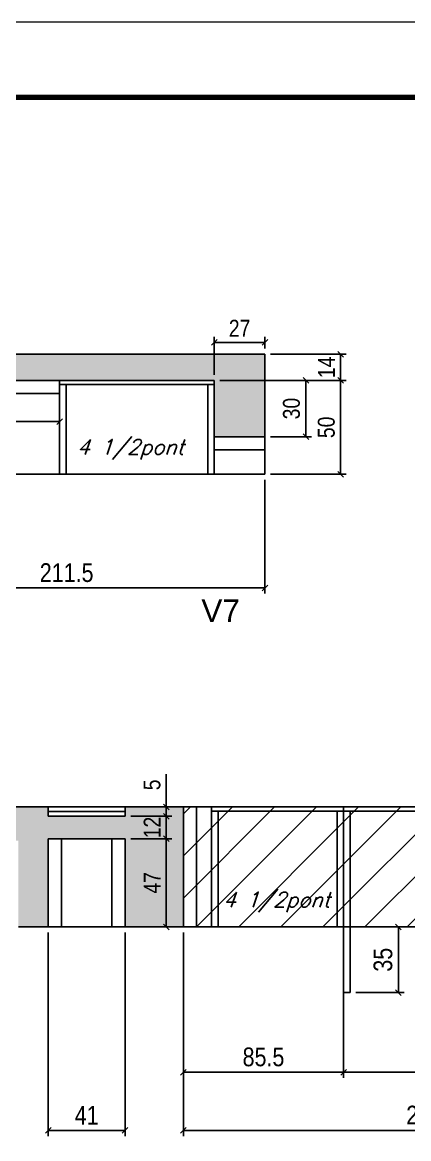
# Model space of a CAD drawing. Extents: x -10448 to -1189, y -11772 to 17235.
# Drawn here: x -4745 to -4538, y 8209 to 8804 of the extents above; entities that cross this region are included whole.
import ezdxf

# ---------------------------------------------------------------- set-up
doc = ezdxf.new("R2010")
doc.units = 0
doc.linetypes.add('DASHED', pattern=[0.75, 0.5, -0.25])
for name, color, linetype in [('5', 5, 'Continuous'), ('COTA', 241, 'Continuous'), ('Painéis', 200, 'Continuous'), ('Reaproveitamento', 251, 'Continuous'), ('SARR_2.2x7', 40, 'Continuous'), ('SARR_3.5x7', 81, 'Continuous'), ('SARR_EDITAR', 141, 'Continuous'), ('texto', 7, 'Continuous')]:
    doc.layers.add(name, color=color, linetype=linetype)
doc.layers.add('Folhas', color=255, linetype='Continuous', lineweight=9)
doc.layers.add('SARRAFO DE PRESSAO', color=251, linetype='DASHED', lineweight=9)
doc.styles.add('COTA TECNICA', font='techl___.ttf', dxfattribs={"height": 10})
doc.styles.add('COTA TECNICA-50', font='techl___.ttf', dxfattribs={"height": 9})
doc.styles.add('Romans', font='romans.shx')
doc.styles.get("Standard").update_dxf_attribs({"font": 'arial.ttf'})
doc.dimstyles.new('COTA PAINEL-50', dxfattribs={"dimtxt": 9, "dimasz": 3, "dimexe": 3, "dimexo": 3, "dimgap": 3, "dimtad": 1, "dimdec": 1, "dimzin": 12, "dimdsep": 46, "dimtxsty": 'COTA TECNICA-50', "dimblk1": 'OBLIQUE', "dimblk2": 'OBLIQUE', "dimsah": 1, "dimcen": 0.9, "dimclrd": 4, "dimclre": 4, "dimclrt": 240, "dimadec": 1, "dimazin": 3, "dimtfac": 1, "dimtdec": 1, "dimtmove": 0, "dimatfit": 3, "dimfxl": 1, "dimtolj": 1, "dimtzin": 12, "dimarcsym": 0})
doc.dimstyles.new('PAINEL', dxfattribs={"dimtxt": 10, "dimasz": 3, "dimexe": 3, "dimexo": 3, "dimgap": 3, "dimtad": 1, "dimdec": 1, "dimzin": 12, "dimdsep": 46, "dimtxsty": 'COTA TECNICA', "dimblk1": 'OBLIQUE', "dimblk2": 'OBLIQUE', "dimsah": 1, "dimcen": 0.9, "dimclrd": 4, "dimclre": 4, "dimclrt": 240, "dimadec": 1, "dimazin": 3, "dimtfac": 1, "dimtdec": 1, "dimtmove": 0, "dimatfit": 3, "dimfxl": 1, "dimtolj": 1, "dimtzin": 12, "dimarcsym": 0})
pattern_1 = [(50, (-139469.2827, -18395.9775), (5.46554007, -0.47817257), [0.5715, -6.2865]), (355, (-139469.2827, -18395.9775), (-1.05730264, 5.73170536), [0.4572, -5.02921753]), (100.4514447, (-139468.827, -18396.0174), (4.40823741, 5.25353256), [0.48570026, -5.34270734]), (46.1842, (-139469.283, -18394.4535), (8.13237123, -1.26126984), [0.85725, -9.42975]), (96.6355576, (-139468.605, -18394.559), (7.122124, 7.42278374), [0.7285507, -8.01406824]), (351.184151, (-139469.283, -18394.4535), (7.122124, 7.42278374), [0.685799, -7.54379196]), (21, (-139468.5207, -18394.8345), (4.54843174, -3.06795595), [0.5715, -6.2865]), (326, (-139468.5207, -18394.8345), (1.85406085, 5.52563898), [0.4572, -5.0292]), (71.451445, (-139468.1417, -18395.09), (6.40249258, 2.45768307), [0.48570026, -5.34269813]), (37.5, (-139469.2827, -18395.9775), (0.092658098, 2.536651166), [0, -4.96824, 0, -5.1054, 0, -5.04825]), (7.5, (-139469.2827, -18395.9775), (2.004589875, 3.005417245), [0, -2.91084, 0, -4.85394, 0, -1.92405]), (327.5, (-139470.982, -18395.9775), (4.067717855, -0.17186232), [0, -1.905, 0, -5.9436, 0, -7.8867]), (317.5, (-139471.744, -18395.9775), (4.44387544, 0.76279473), [0, -2.4765, 0, -3.94716, 0, -5.6007])]
pattern_2 = [(45, (-139469.283, -18395.978), (-11.2253202, 11.2253202), [])]

# ---------------------------------------------------------------- blocks, each defined once
blk = doc.blocks.new('9999999999')
at = {"layer": 'Folhas'}
blk.add_lwpolyline([(98138.98, 34190.21), (99623.98, 34190.21), (99623.98, 35240.21), (98138.98, 35240.21)], close=True, dxfattribs=at)
at = {"layer": 'Folhas', "color": 30, "const_width": 3}
blk.add_lwpolyline([(98213.98, 34230.21), (99583.98, 34230.21), (99583.98, 35200.21), (98213.98, 35200.21)], close=True, dxfattribs=at)
blk = doc.blocks.new('_Oblique')
at = {"color": 0, "linetype": 'ByBlock', "lineweight": -2}
blk.add_line((-0.5, -0.5), (0.5, 0.5), dxfattribs=at)
blk = doc.blocks.new('*D1569')
at = {"layer": 'COTA', "color": 4, "linetype": 'ByBlock', "lineweight": -2, "transparency": 16777216}
for p, q in [((-4826.69, 8603.25), (-4826.69, 8588.32)), ((-4724.69, 8603.25), (-4724.69, 8588.32)), ((-4724.69, 8591.32), (-4826.69, 8591.32))]:
    blk.add_line(p, q, dxfattribs=at)
at = {"layer": 'Defpoints', "color": 0, "linetype": 'ByBlock', "transparency": 16777216}
for p in [(-4826.69, 8606.25), (-4724.69, 8606.25), (-4826.69, 8591.32)]:
    blk.add_point(p, dxfattribs=at)
at = {"layer": 'COTA', "color": 4, "linetype": 'ByBlock', "lineweight": -2, "transparency": 16777216, "xscale": 3, "yscale": 3, "zscale": 3, "rotation": 180}
blk.add_blockref('_Oblique', (-4826.69, 8591.32), dxfattribs=at)
at = {"layer": 'COTA', "color": 4, "linetype": 'ByBlock', "lineweight": -2, "transparency": 16777216, "xscale": 3, "yscale": 3, "zscale": 3}
blk.add_blockref('_Oblique', (-4724.69, 8591.32), dxfattribs=at)
at = {"layer": 'COTA', "color": 240, "linetype": 'ByBlock', "transparency": 16777216, "insert": (-4775.69, 8599.42), "char_height": 10, "attachment_point": 5, "style": 'COTA TECNICA'}
blk.add_mtext('\\A1;102', dxfattribs=at)
blk = doc.blocks.new('*D470')
at = {"layer": 'COTA', "color": 4, "linetype": 'ByBlock', "lineweight": -2, "transparency": 16777216}
for p, q in [((-4573.17, 8297.87), (-4573.17, 8241.37)), ((-4392.17, 8279.62), (-4392.17, 8241.37)), ((-4573.17, 8244.37), (-4392.17, 8244.37))]:
    blk.add_line(p, q, dxfattribs=at)
at = {"layer": 'Defpoints', "color": 0, "linetype": 'ByBlock', "transparency": 16777216}
for p in [(-4573.17, 8300.87), (-4392.17, 8282.62), (-4392.17, 8244.37)]:
    blk.add_point(p, dxfattribs=at)
at = {"layer": 'COTA', "color": 4, "linetype": 'ByBlock', "lineweight": -2, "transparency": 16777216, "xscale": 3, "yscale": 3, "zscale": 3, "rotation": 180}
blk.add_blockref('_Oblique', (-4573.17, 8244.37), dxfattribs=at)
at = {"layer": 'COTA', "color": 4, "linetype": 'ByBlock', "lineweight": -2, "transparency": 16777216, "xscale": 3, "yscale": 3, "zscale": 3}
blk.add_blockref('_Oblique', (-4392.17, 8244.37), dxfattribs=at)
at = {"layer": 'COTA', "color": 240, "linetype": 'ByBlock', "transparency": 16777216, "insert": (-4482.67, 8252.46), "char_height": 10, "attachment_point": 5, "style": 'COTA TECNICA'}
blk.add_mtext('\\A1;181', dxfattribs=at)
blk = doc.blocks.new('*D471')
at = {"layer": 'COTA', "color": 4, "linetype": 'ByBlock', "lineweight": -2, "transparency": 16777216}
for p, q in [((-4658.69, 8318.87), (-4658.69, 8241.37)), ((-4573.17, 8297.87), (-4573.17, 8241.37)), ((-4658.69, 8244.37), (-4573.17, 8244.37))]:
    blk.add_line(p, q, dxfattribs=at)
at = {"layer": 'Defpoints', "color": 0, "linetype": 'ByBlock', "transparency": 16777216}
for p in [(-4658.69, 8321.87), (-4573.17, 8300.87), (-4573.17, 8244.37)]:
    blk.add_point(p, dxfattribs=at)
at = {"layer": 'COTA', "color": 4, "linetype": 'ByBlock', "lineweight": -2, "transparency": 16777216, "xscale": 3, "yscale": 3, "zscale": 3, "rotation": 180}
blk.add_blockref('_Oblique', (-4658.69, 8244.37), dxfattribs=at)
at = {"layer": 'COTA', "color": 4, "linetype": 'ByBlock', "lineweight": -2, "transparency": 16777216, "xscale": 3, "yscale": 3, "zscale": 3}
blk.add_blockref('_Oblique', (-4573.17, 8244.37), dxfattribs=at)
at = {"layer": 'COTA', "color": 240, "linetype": 'ByBlock', "transparency": 16777216, "insert": (-4615.93, 8252.5), "char_height": 10, "attachment_point": 5, "style": 'COTA TECNICA'}
blk.add_mtext('\\A1;85.5', dxfattribs=at)
blk = doc.blocks.new('*D1586')
at = {"layer": 'COTA', "color": 4, "linetype": 'ByBlock', "lineweight": -2, "transparency": 16777216}
for p, q in [((-4826.69, 8560.25), (-4826.69, 8499.62)), ((-4615.19, 8560.25), (-4615.19, 8499.62)), ((-4826.69, 8502.62), (-4615.19, 8502.62))]:
    blk.add_line(p, q, dxfattribs=at)
at = {"layer": 'Defpoints', "color": 0, "linetype": 'ByBlock', "transparency": 16777216}
for p in [(-4826.69, 8563.25), (-4615.19, 8563.25), (-4615.19, 8502.62)]:
    blk.add_point(p, dxfattribs=at)
at = {"layer": 'COTA', "color": 4, "linetype": 'ByBlock', "lineweight": -2, "transparency": 16777216, "xscale": 3, "yscale": 3, "zscale": 3, "rotation": 180}
blk.add_blockref('_Oblique', (-4826.69, 8502.62), dxfattribs=at)
at = {"layer": 'COTA', "color": 4, "linetype": 'ByBlock', "lineweight": -2, "transparency": 16777216, "xscale": 3, "yscale": 3, "zscale": 3}
blk.add_blockref('_Oblique', (-4615.19, 8502.62), dxfattribs=at)
at = {"layer": 'COTA', "color": 240, "linetype": 'ByBlock', "transparency": 16777216, "insert": (-4720.94, 8510.73), "char_height": 10, "attachment_point": 5, "style": 'COTA TECNICA'}
blk.add_mtext('\\A1;211.5', dxfattribs=at)
blk = doc.blocks.new('*D512')
at = {"layer": 'COTA', "color": 4, "linetype": 'ByBlock', "lineweight": -2, "transparency": 16777216}
for p, q in [((-4658.69, 8318.87), (-4658.69, 8210.37)), ((-4392.17, 8318.87), (-4392.17, 8210.37)), ((-4658.69, 8213.37), (-4392.17, 8213.37))]:
    blk.add_line(p, q, dxfattribs=at)
at = {"layer": 'Defpoints', "color": 0, "linetype": 'ByBlock', "transparency": 16777216}
for p in [(-4658.69, 8321.87), (-4392.17, 8321.87), (-4392.17, 8213.37)]:
    blk.add_point(p, dxfattribs=at)
at = {"layer": 'COTA', "color": 4, "linetype": 'ByBlock', "lineweight": -2, "transparency": 16777216, "xscale": 3, "yscale": 3, "zscale": 3, "rotation": 180}
blk.add_blockref('_Oblique', (-4658.69, 8213.37), dxfattribs=at)
at = {"layer": 'COTA', "color": 4, "linetype": 'ByBlock', "lineweight": -2, "transparency": 16777216, "xscale": 3, "yscale": 3, "zscale": 3}
blk.add_blockref('_Oblique', (-4392.17, 8213.37), dxfattribs=at)
at = {"layer": 'COTA', "color": 240, "linetype": 'ByBlock', "transparency": 16777216, "insert": (-4525.43, 8221.48), "char_height": 10, "attachment_point": 5, "style": 'COTA TECNICA'}
blk.add_mtext('\\A1;266.5', dxfattribs=at)
blk = doc.blocks.new('*D1587')
at = {"layer": 'COTA', "color": 4, "linetype": 'ByBlock', "lineweight": -2, "transparency": 16777216}
for p, q in [((-4555.94, 8321.87), (-4540.94, 8321.87)), ((-4543.94, 8321.87), (-4543.94, 8286.87)), ((-4566.67, 8286.87), (-4540.94, 8286.87))]:
    blk.add_line(p, q, dxfattribs=at)
at = {"layer": 'Defpoints', "color": 0, "linetype": 'ByBlock', "transparency": 16777216}
for p in [(-4558.94, 8321.87), (-4569.67, 8286.87), (-4543.94, 8286.87)]:
    blk.add_point(p, dxfattribs=at)
at = {"layer": 'COTA', "color": 4, "linetype": 'ByBlock', "lineweight": -2, "transparency": 16777216, "xscale": 3, "yscale": 3, "zscale": 3}
for p, rotation in [((-4543.94, 8321.87), 90), ((-4543.94, 8286.87), 270)]:
    blk.add_blockref('_Oblique', p, dxfattribs=dict(at, rotation=rotation))
at = {"layer": 'COTA', "color": 240, "linetype": 'ByBlock', "transparency": 16777216, "insert": (-4552.15, 8304.37), "char_height": 10, "attachment_point": 5, "rotation": 90, "style": 'COTA TECNICA'}
blk.add_mtext('\\A1;35', dxfattribs=at)
blk = doc.blocks.new('*D1588')
at = {"layer": 'COTA', "color": 4, "linetype": 'ByBlock', "lineweight": -2, "transparency": 16777216}
for p, q in [((-4730.78, 8318.87), (-4730.78, 8210.37)), ((-4689.78, 8318.87), (-4689.78, 8210.37)), ((-4730.78, 8213.37), (-4689.78, 8213.37))]:
    blk.add_line(p, q, dxfattribs=at)
at = {"layer": 'Defpoints', "color": 0, "linetype": 'ByBlock', "transparency": 16777216}
for p in [(-4730.78, 8321.87), (-4689.78, 8321.87), (-4689.78, 8213.37)]:
    blk.add_point(p, dxfattribs=at)
at = {"layer": 'COTA', "color": 4, "linetype": 'ByBlock', "lineweight": -2, "transparency": 16777216, "xscale": 3, "yscale": 3, "zscale": 3, "rotation": 180}
blk.add_blockref('_Oblique', (-4730.78, 8213.37), dxfattribs=at)
at = {"layer": 'COTA', "color": 4, "linetype": 'ByBlock', "lineweight": -2, "transparency": 16777216, "xscale": 3, "yscale": 3, "zscale": 3}
blk.add_blockref('_Oblique', (-4689.78, 8213.37), dxfattribs=at)
at = {"layer": 'COTA', "color": 240, "linetype": 'ByBlock', "transparency": 16777216, "insert": (-4710.28, 8221.45), "char_height": 10, "attachment_point": 5, "style": 'COTA TECNICA'}
blk.add_mtext('\\A1;41', dxfattribs=at)
blk = doc.blocks.new('*D1589')
at = {"layer": 'COTA', "color": 4, "linetype": 'ByBlock', "lineweight": -2, "transparency": 16777216}
for p, q in [((-4686.78, 8368.87), (-4664.78, 8368.87)), ((-4667.78, 8321.87), (-4667.78, 8368.87)), ((-4686.78, 8321.87), (-4664.78, 8321.87))]:
    blk.add_line(p, q, dxfattribs=at)
at = {"layer": 'Defpoints', "color": 0, "linetype": 'ByBlock', "transparency": 16777216}
for p in [(-4689.78, 8368.87), (-4667.78, 8368.87), (-4689.78, 8321.87)]:
    blk.add_point(p, dxfattribs=at)
at = {"layer": 'COTA', "color": 4, "linetype": 'ByBlock', "lineweight": -2, "transparency": 16777216, "xscale": 3, "yscale": 3, "zscale": 3}
for p, rotation in [((-4667.78, 8368.87), 90), ((-4667.78, 8321.87), 270)]:
    blk.add_blockref('_Oblique', p, dxfattribs=dict(at, rotation=rotation))
at = {"layer": 'COTA', "color": 240, "linetype": 'ByBlock', "transparency": 16777216, "insert": (-4675.35, 8345.37), "char_height": 9, "attachment_point": 5, "rotation": 90, "style": 'COTA TECNICA-50'}
blk.add_mtext('\\A1;47', dxfattribs=at)
blk = doc.blocks.new('*D1590')
at = {"layer": 'COTA', "color": 4, "linetype": 'ByBlock', "lineweight": -2, "transparency": 16777216}
for p, q in [((-4667.78, 8385.87), (-4667.78, 8403.35)), ((-4686.78, 8385.87), (-4664.78, 8385.87)), ((-4667.78, 8380.87), (-4667.78, 8385.87)), ((-4686.78, 8380.87), (-4664.78, 8380.87)), ((-4667.78, 8380.87), (-4667.78, 8377.87))]:
    blk.add_line(p, q, dxfattribs=at)
at = {"layer": 'Defpoints', "color": 0, "linetype": 'ByBlock', "transparency": 16777216}
for p in [(-4689.78, 8385.87), (-4667.78, 8385.87), (-4689.78, 8380.87)]:
    blk.add_point(p, dxfattribs=at)
at = {"layer": 'COTA', "color": 4, "linetype": 'ByBlock', "lineweight": -2, "transparency": 16777216, "xscale": 3, "yscale": 3, "zscale": 3}
for p, rotation in [((-4667.78, 8385.87), 270), ((-4667.78, 8380.87), 90)]:
    blk.add_blockref('_Oblique', p, dxfattribs=dict(at, rotation=rotation))
at = {"layer": 'COTA', "color": 240, "linetype": 'ByBlock', "transparency": 16777216, "insert": (-4675.38, 8397.61), "char_height": 9, "attachment_point": 5, "rotation": 90, "style": 'COTA TECNICA-50'}
blk.add_mtext('\\A1;5', dxfattribs=at)
blk = doc.blocks.new('*D1591')
at = {"layer": 'COTA', "color": 4, "linetype": 'ByBlock', "lineweight": -2, "transparency": 16777216}
for p, q in [((-4686.78, 8380.87), (-4664.78, 8380.87)), ((-4667.78, 8368.87), (-4667.78, 8380.87)), ((-4686.78, 8368.87), (-4664.78, 8368.87))]:
    blk.add_line(p, q, dxfattribs=at)
at = {"layer": 'Defpoints', "color": 0, "linetype": 'ByBlock', "transparency": 16777216}
for p in [(-4689.78, 8380.87), (-4667.78, 8380.87), (-4689.78, 8368.87)]:
    blk.add_point(p, dxfattribs=at)
at = {"layer": 'COTA', "color": 4, "linetype": 'ByBlock', "lineweight": -2, "transparency": 16777216, "xscale": 3, "yscale": 3, "zscale": 3}
for p, rotation in [((-4667.78, 8380.87), 90), ((-4667.78, 8368.87), 270)]:
    blk.add_blockref('_Oblique', p, dxfattribs=dict(at, rotation=rotation))
at = {"layer": 'COTA', "color": 240, "linetype": 'ByBlock', "transparency": 16777216, "insert": (-4675.34, 8374.87), "char_height": 9, "attachment_point": 5, "rotation": 90, "style": 'COTA TECNICA-50'}
blk.add_mtext('\\A1;12', dxfattribs=at)
blk = doc.blocks.new('*D1763')
at = {"layer": 'COTA', "color": 4, "linetype": 'ByBlock', "lineweight": -2, "transparency": 16777216}
for p, q in [((-4642.19, 8616.25), (-4642.19, 8636.52)), ((-4642.19, 8633.52), (-4615.19, 8633.52)), ((-4615.19, 8630.25), (-4615.19, 8636.52))]:
    blk.add_line(p, q, dxfattribs=at)
at = {"layer": 'Defpoints', "color": 0, "linetype": 'ByBlock', "transparency": 16777216}
for p in [(-4615.19, 8633.52), (-4615.19, 8627.25), (-4642.19, 8613.25)]:
    blk.add_point(p, dxfattribs=at)
at = {"layer": 'COTA', "color": 4, "linetype": 'ByBlock', "lineweight": -2, "transparency": 16777216, "xscale": 3, "yscale": 3, "zscale": 3, "rotation": 180}
blk.add_blockref('_Oblique', (-4642.19, 8633.52), dxfattribs=at)
at = {"layer": 'COTA', "color": 4, "linetype": 'ByBlock', "lineweight": -2, "transparency": 16777216, "xscale": 3, "yscale": 3, "zscale": 3}
blk.add_blockref('_Oblique', (-4615.19, 8633.52), dxfattribs=at)
at = {"layer": 'COTA', "color": 240, "linetype": 'ByBlock', "transparency": 16777216, "insert": (-4628.69, 8641.09), "char_height": 9, "attachment_point": 5, "style": 'COTA TECNICA-50'}
blk.add_mtext('\\A1;27', dxfattribs=at)
blk = doc.blocks.new('*D1764')
at = {"layer": 'COTA', "color": 4, "linetype": 'ByBlock', "lineweight": -2, "transparency": 16777216}
for p, q in [((-4639.19, 8613.25), (-4590.28, 8613.25)), ((-4593.28, 8583.25), (-4593.28, 8613.25)), ((-4612.19, 8583.25), (-4590.28, 8583.25))]:
    blk.add_line(p, q, dxfattribs=at)
at = {"layer": 'Defpoints', "color": 0, "linetype": 'ByBlock', "transparency": 16777216}
for p in [(-4642.19, 8613.25), (-4593.28, 8613.25), (-4615.19, 8583.25)]:
    blk.add_point(p, dxfattribs=at)
at = {"layer": 'COTA', "color": 4, "linetype": 'ByBlock', "lineweight": -2, "transparency": 16777216, "xscale": 3, "yscale": 3, "zscale": 3}
for p, rotation in [((-4593.28, 8613.25), 90), ((-4593.28, 8583.25), 270)]:
    blk.add_blockref('_Oblique', p, dxfattribs=dict(at, rotation=rotation))
at = {"layer": 'COTA', "color": 240, "linetype": 'ByBlock', "transparency": 16777216, "insert": (-4600.98, 8598.25), "char_height": 9, "attachment_point": 5, "rotation": 90, "style": 'COTA TECNICA-50'}
blk.add_mtext('\\A1;30', dxfattribs=at)
blk = doc.blocks.new('*D681')
at = {"layer": 'COTA', "color": 4, "linetype": 'ByBlock', "lineweight": -2, "transparency": 16777216}
for p, q in [((-4612.19, 8627.25), (-4571.78, 8627.25)), ((-4574.78, 8613.25), (-4574.78, 8627.25)), ((-4639.19, 8613.25), (-4571.78, 8613.25))]:
    blk.add_line(p, q, dxfattribs=at)
at = {"layer": 'Defpoints', "color": 0, "linetype": 'ByBlock', "transparency": 16777216}
for p in [(-4615.19, 8627.25), (-4574.78, 8627.25), (-4642.19, 8613.25)]:
    blk.add_point(p, dxfattribs=at)
at = {"layer": 'COTA', "color": 4, "linetype": 'ByBlock', "lineweight": -2, "transparency": 16777216, "xscale": 3, "yscale": 3, "zscale": 3}
for p, rotation in [((-4574.78, 8627.25), 90), ((-4574.78, 8613.25), 270)]:
    blk.add_blockref('_Oblique', p, dxfattribs=dict(at, rotation=rotation))
at = {"layer": 'COTA', "color": 240, "linetype": 'ByBlock', "transparency": 16777216, "insert": (-4582.35, 8620.25), "char_height": 9, "attachment_point": 5, "rotation": 90, "style": 'COTA TECNICA-50'}
blk.add_mtext('\\A1;14', dxfattribs=at)
blk = doc.blocks.new('*D2172')
at = {"layer": 'COTA', "color": 4, "linetype": 'ByBlock', "lineweight": -2, "transparency": 16777216}
for p, q in [((-4639.19, 8613.25), (-4571.78, 8613.25)), ((-4574.78, 8563.25), (-4574.78, 8613.25)), ((-4612.19, 8563.25), (-4571.78, 8563.25))]:
    blk.add_line(p, q, dxfattribs=at)
at = {"layer": 'Defpoints', "color": 0, "linetype": 'ByBlock', "transparency": 16777216}
for p in [(-4642.19, 8613.25), (-4574.78, 8613.25), (-4615.19, 8563.25)]:
    blk.add_point(p, dxfattribs=at)
at = {"layer": 'COTA', "color": 4, "linetype": 'ByBlock', "lineweight": -2, "transparency": 16777216, "xscale": 3, "yscale": 3, "zscale": 3}
for p, rotation in [((-4574.78, 8613.25), 90), ((-4574.78, 8563.25), 270)]:
    blk.add_blockref('_Oblique', p, dxfattribs=dict(at, rotation=rotation))
at = {"layer": 'COTA', "color": 240, "linetype": 'ByBlock', "transparency": 16777216, "insert": (-4582.38, 8588.25), "char_height": 9, "attachment_point": 5, "rotation": 90, "style": 'COTA TECNICA-50'}
blk.add_mtext('\\A1;50', dxfattribs=at)

msp = doc.modelspace()

# ---------------------------------------------------------------- hatches: boundary and pattern name
at = {"layer": 'COTA', "linetype": 'ByBlock'}
h = msp.add_hatch(dxfattribs=at)
h.set_pattern_fill('AR-CONC', color=256, scale=0.03)
h.set_pattern_definition(pattern_1)
h.paths.add_polyline_path([(-4853.69, 8563.25), (-4826.69, 8563.25), (-4826.69, 8613.25), (-4642.19, 8613.25), (-4642.19, 8583.25), (-4615.19, 8583.25), (-4615.19, 8627.25), (-5120.69, 8627.25), (-5120.69, 8613.25), (-4853.69, 8613.25)])
h = msp.add_hatch(dxfattribs=at)
h.set_pattern_fill('AR-CONC', color=256, scale=0.03)
h.set_pattern_definition(pattern_1)
h.paths.add_polyline_path([(-4746.69, 8367.87), (-4746.69, 8321.87), (-4730.78, 8321.87), (-4730.78, 8368.87), (-4689.78, 8368.87), (-4689.78, 8321.87), (-4658.69, 8321.87), (-4658.69, 8385.87), (-4689.78, 8385.87), (-4689.78, 8380.87), (-4730.78, 8380.87), (-4730.78, 8385.87), (-5120.69, 8385.87), (-5120.69, 8367.87)])
at = {"layer": 'Reaproveitamento', "linetype": 'ByBlock'}
h = msp.add_hatch(dxfattribs=at)
h.set_pattern_fill('ANSI31', color=256, scale=5)
h.set_pattern_definition(pattern_2)
h.paths.add_polyline_path([(-4658.69, 8385.87), (-4658.69, 8321.87), (-4573.17, 8321.87), (-4573.17, 8385.87)])
h = msp.add_hatch(dxfattribs=at)
h.set_pattern_fill('ANSI31', color=256, scale=5)
h.set_pattern_definition(pattern_2)
h.paths.add_polyline_path([(-4392.17, 8321.87), (-4392.17, 8385.87), (-4573.17, 8385.87), (-4573.17, 8321.87)])

# ---------------------------------------------------------------- linework, layer by layer
at = {"layer": 'COTA', "linetype": 'ByBlock'}
for p, q in [((-5120.69, 8627.25), (-4615.19, 8627.25)), ((-4615.19, 8583.25), (-4615.19, 8627.25)), ((-5120.69, 8385.87), (-4667.69, 8385.87)), ((-4689.78, 8385.87), (-4658.69, 8385.87)), ((-4746.69, 8321.87), (-4730.78, 8321.87)), ((-4689.78, 8321.87), (-4658.69, 8321.87))]:
    msp.add_line(p, q, dxfattribs=at)
at = {"layer": 'Painéis', "linetype": 'ByBlock'}
for p, q in [((-4826.69, 8613.25), (-4642.19, 8613.25)), ((-4642.19, 8583.25), (-4642.19, 8613.25)), ((-4642.19, 8583.25), (-4615.19, 8583.25)), ((-4615.19, 8563.25), (-4615.19, 8583.25)), ((-4826.69, 8563.25), (-4724.69, 8563.25)), ((-4724.69, 8563.25), (-4615.19, 8563.25)), ((-4730.78, 8385.87), (-4689.78, 8385.87)), ((-4730.78, 8380.87), (-4730.78, 8385.87)), ((-4689.78, 8380.87), (-4689.78, 8385.87)), ((-4658.69, 8385.87), (-4392.17, 8385.87)), ((-4658.69, 8321.87), (-4658.69, 8385.87)), ((-4573.17, 8321.87), (-4573.17, 8385.87)), ((-4730.78, 8380.87), (-4689.78, 8380.87)), ((-4730.78, 8368.87), (-4689.78, 8368.87)), ((-4730.78, 8321.87), (-4730.78, 8368.87)), ((-4689.78, 8321.87), (-4689.78, 8368.87)), ((-4689.78, 8321.87), (-4689.78, 8368.87)), ((-4730.78, 8321.87), (-4689.78, 8321.87)), ((-4658.69, 8321.87), (-4392.17, 8321.87))]:
    msp.add_line(p, q, dxfattribs=at)
at = {"layer": 'SARR_2.2x7', "linetype": 'Continuous'}
for p, q in [((-4724.69, 8611.05), (-4642.19, 8611.05)), ((-4826.69, 8606.25), (-4724.69, 8606.25)), ((-4642.19, 8576.25), (-4615.19, 8576.25)), ((-4651.69, 8321.87), (-4651.69, 8385.87)), ((-4643.69, 8383.67), (-4573.17, 8383.67)), ((-4573.17, 8383.67), (-4407.17, 8383.67)), ((-4723.78, 8321.87), (-4723.78, 8368.87)), ((-4696.78, 8321.87), (-4696.78, 8368.87))]:
    msp.add_line(p, q, dxfattribs=at)
at = {"layer": 'SARR_3.5x7'}
for p, q in [((-4724.69, 8613.25), (-4724.69, 8563.25)), ((-4642.19, 8613.25), (-4642.19, 8563.25)), ((-4721.19, 8611.05), (-4721.19, 8563.25)), ((-4645.69, 8611.05), (-4645.69, 8563.25)), ((-4645.69, 8563.25), (-4642.19, 8563.25)), ((-4643.69, 8385.87), (-4643.69, 8321.87)), ((-4640.19, 8383.67), (-4640.19, 8321.87)), ((-4576.67, 8383.67), (-4576.67, 8321.87)), ((-4573.17, 8383.67), (-4573.17, 8300.87)), ((-4573.17, 8383.67), (-4573.17, 8286.87)), ((-4569.67, 8383.67), (-4569.67, 8286.87)), ((-4689.78, 8366.67), (-4689.78, 8321.87)), ((-4573.17, 8286.87), (-4569.67, 8286.87))]:
    msp.add_line(p, q, dxfattribs=at)
at = {"layer": 'SARR_EDITAR', "linetype": 'ByBlock'}
msp.add_line((-4730.78, 8383.37), (-4689.78, 8383.37), dxfattribs=at)

# ---------------------------------------------------------------- block references
at = {"layer": 'SARRAFO DE PRESSAO', "color": 6, "linetype": 'ByBlock'}
msp.add_blockref('9999999999', (-103818.76, -26436), dxfattribs=at)

# ---------------------------------------------------------------- texts
at = {"layer": '5', "linetype": 'Continuous'}
msp.add_text('V7', height=12, rotation=0.00004, dxfattribs=at).set_placement((-4649.06, 8484.46))
at = {"layer": 'texto', "color": 2, "char_height": 8, "attachment_point": 5, "style": 'Romans'}
for insert in [(-4686.88, 8576.47), (-4608.94, 8335.09)]:
    msp.add_mtext('{\\Q19;\\C256;4 1/2pont}', dxfattribs=dict(at, insert=insert))

# ---------------------------------------------------------------- dimensions: what is measured, and where the dimension line sits
at = {"layer": 'COTA', "linetype": 'ByBlock'}
for base, p1, p2, dimstyle, picture, middle in [((-4615.19, 8633.52), (-4642.19, 8613.25), (-4615.19, 8627.25), 'COTA PAINEL-50', '*D1763', (-4628.69, 8641.09)), ((-4826.69, 8591.32), (-4724.69, 8606.25), (-4826.69, 8606.25), 'PAINEL', '*D1569', (-4775.69, 8599.42)), ((-4615.19, 8502.62), (-4826.69, 8563.25), (-4615.19, 8563.25), 'PAINEL', '*D1586', (-4720.94, 8510.73)), ((-4689.78, 8213.37), (-4730.78, 8321.87), (-4689.78, 8321.87), 'PAINEL', '*D1588', (-4710.28, 8221.45)), ((-4573.17, 8244.37), (-4658.69, 8321.87), (-4573.17, 8300.87), 'PAINEL', '*D471', (-4615.93, 8252.5)), ((-4392.17, 8213.37), (-4658.69, 8321.87), (-4392.17, 8321.87), 'PAINEL', '*D512', (-4525.43, 8221.48)), ((-4392.17, 8244.37), (-4573.17, 8300.87), (-4392.17, 8282.62), 'PAINEL', '*D470', (-4482.67, 8252.46))]:
    dim = msp.add_linear_dim(base=base, p1=p1, p2=p2, dimstyle=dimstyle, dxfattribs=at)
    dim.commit()
    dim.dimension.update_dxf_attribs({"geometry": picture, "text_midpoint": middle})
dim = msp.add_linear_dim(base=(-4574.78, 8627.25), p1=(-4642.19, 8613.25), p2=(-4615.19, 8627.25), angle=90, dimstyle='COTA PAINEL-50', override={"dimtmove": 1}, dxfattribs=at)
dim.commit()
dim.dimension.update_dxf_attribs({"geometry": '*D681', "text_midpoint": (-4574.78, 8620.25), "dimtype": 160})
for base, p1, p2, picture, middle in [((-4593.28, 8613.25), (-4615.19, 8583.25), (-4642.19, 8613.25), '*D1764', (-4600.98, 8598.25)), ((-4667.78, 8385.87), (-4689.78, 8380.87), (-4689.78, 8385.87), '*D1590', (-4675.38, 8397.61)), ((-4667.78, 8368.87), (-4689.78, 8321.87), (-4689.78, 8368.87), '*D1589', (-4675.35, 8345.37))]:
    dim = msp.add_linear_dim(base=base, p1=p1, p2=p2, angle=90, dimstyle='COTA PAINEL-50', dxfattribs=at)
    dim.commit()
    dim.dimension.update_dxf_attribs({"geometry": picture, "text_midpoint": middle})
dim = msp.add_linear_dim(base=(-4574.78, 8613.25), p1=(-4615.19, 8563.25), p2=(-4642.19, 8613.25), angle=90, dimstyle='COTA PAINEL-50', override={"dimtmove": 1}, dxfattribs=at)
dim.commit()
dim.dimension.update_dxf_attribs({"geometry": '*D2172', "text_midpoint": (-4582.38, 8588.25)})
for base, p1, p2, dimstyle, picture, middle in [((-4667.78, 8380.87), (-4689.78, 8368.87), (-4689.78, 8380.87), 'COTA PAINEL-50', '*D1591', (-4667.78, 8374.87)), ((-4543.94, 8286.87), (-4558.94, 8321.87), (-4569.67, 8286.87), 'PAINEL', '*D1587', (-4543.94, 8304.37))]:
    dim = msp.add_linear_dim(base=base, p1=p1, p2=p2, angle=90, dimstyle=dimstyle, dxfattribs=at)
    dim.commit()
    dim.dimension.update_dxf_attribs({"geometry": picture, "text_midpoint": middle, "dimtype": 160})

doc.saveas('drawing.dxf')
